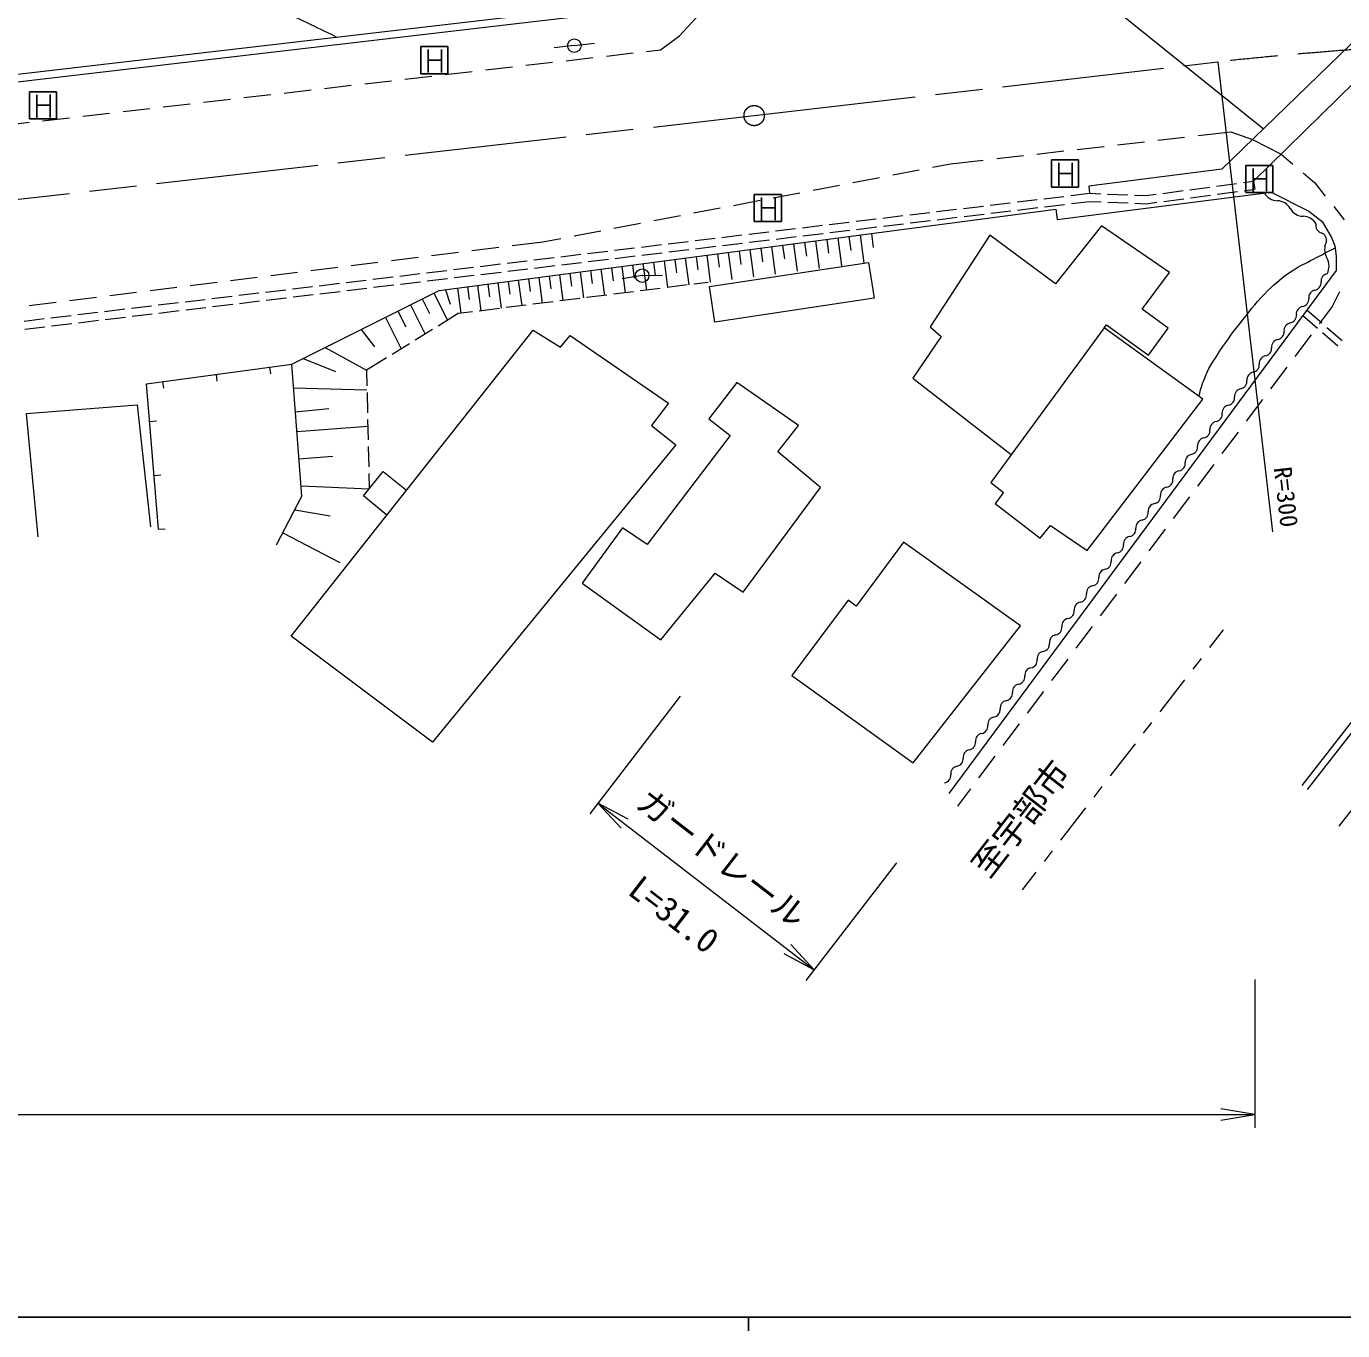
# Model space of a CAD drawing. Units: millimetres, scale not verified. Extents: x 40000 to 680000, y 20000 to 380000.
# Drawn here: x 214554 to 311964, y 204000 to 300530 of the extents above; entities that cross this region are included whole.
import ezdxf
from ezdxf.enums import TextEntityAlignment as Align

# ---------------------------------------------------------------- set-up
doc = ezdxf.new("R2010")
doc.units = ezdxf.units.MM
doc.header["$LTSCALE"] = 1000
doc.linetypes.add('CHAIN', pattern=[18.5, 12, -1.5, 3.5, -1.5])
for name, color, linetype, lineweight in [('M-BMK', 2, 'CHAIN', 13), ('M-BMK-HTXT', 7, 'Continuous', 13), ('M-STR-HTXT', 7, 'Continuous', 13), ('M-STR-STRC', 7, 'Continuous', 25), ('M-TTL-BAND', 7, 'Continuous', 25), ('M-WORK', 1, 'Continuous', 13)]:
    doc.layers.add(name, color=color, linetype=linetype, lineweight=lineweight)
doc.styles.add('ＭＳ ゴシック', font='')
doc.styles.get('ＭＳ ゴシック').set_extended_font_data('MS Gothic')

# ---------------------------------------------------------------- blocks, each defined once
blk = doc.blocks.new('open_arrow')
at = {"color": 0, "linetype": 'Continuous', "lineweight": -2}
blk.add_lwpolyline([(7.5, 1.25), (0, 0), (7.5, -1.25)], dxfattribs=at)

msp = doc.modelspace()

# ---------------------------------------------------------------- linework, layer by layer
at = {"layer": 'M-BMK'}
for p, q in [((268414, 293924), (302735, 297898)), ((169053, 282637), (268414, 293924))]:
    msp.add_line(p, q, dxfattribs=at)
msp.add_circle((268414, 293924), 750, dxfattribs=at)
msp.add_arc((334785, -385), 300000, 82.10595, 96.13286, dxfattribs=at)
at = {"layer": 'M-BMK-HTXT'}
for p, q in [((306091, 292932), (254543, 334424)), ((302129, 254548), (303145, 255861)), ((300905, 252966), (301517, 253757)), ((298458, 249802), (300294, 252175)), ((297234, 248220), (297846, 249011)), ((294786, 245057), (296622, 247429)), ((293563, 243475), (294174, 244266)), ((291115, 240311), (292951, 242684)), ((289891, 238729), (290503, 239520)), ((288263, 236625), (289279, 237938))]:
    msp.add_line(p, q, dxfattribs=at)
at = {"layer": 'M-STR-HTXT'}
for p, q in [((302735, 297898), (306760, 263130)), ((262949, 250948), (256245, 242253)), ((256855, 243045), (272847, 230715)), ((278941, 238619), (272236, 229923)), ((305457, 230000), (305457, 219000)), ((69213, 220000), (305457, 220000))]:
    msp.add_line(p, q, dxfattribs=at)
at = {"layer": 'M-STR-STRC'}
for p, q in [((245738, 299026), (243738, 299026)), ((243738, 299026), (243738, 297026)), ((244279, 297111), (244279, 298810)), ((245270, 298821), (245270, 297116)), ((245738, 297026), (245738, 299026)), ((244279, 298026), (245270, 298026)), ((243738, 297026), (245738, 297026)), ((216781, 295685), (214781, 295685)), ((214781, 295685), (214781, 293685)), ((215322, 293770), (215322, 295469)), ((216313, 295480), (216313, 293775)), ((216781, 293685), (216781, 295685)), ((215322, 294685), (216313, 294685)), ((214781, 293685), (216781, 293685)), ((292419, 290638), (290419, 290638)), ((290419, 290638), (290419, 288638)), ((290959, 288723), (290959, 290423)), ((291951, 290434), (291951, 288729)), ((292419, 288638), (292419, 290638)), ((290959, 289638), (291951, 289638)), ((306802, 290233), (304802, 290233)), ((304802, 290233), (304802, 288233)), ((305342, 288317), (305342, 290017)), ((306334, 290028), (306334, 288323)), ((306802, 288233), (306802, 290233)), ((290419, 288638), (292419, 288638)), ((305342, 289233), (306334, 289233)), ((270425, 288086), (268425, 288086)), ((268425, 288086), (268425, 286086)), ((268965, 286171), (268965, 287871)), ((269956, 287882), (269956, 286177)), ((270425, 286086), (270425, 288086)), ((304802, 288233), (306802, 288233)), ((268965, 287086), (269956, 287086)), ((268425, 286086), (270425, 286086))]:
    msp.add_line(p, q, dxfattribs=at)
at = {"layer": 'M-TTL-BAND'}
for p, q in [((40000, 205000), (579000, 205000)), ((268000, 205000), (268000, 204000))]:
    msp.add_line(p, q, dxfattribs=at)
at = {"layer": 'M-WORK'}
for p, q in [((322378, 308724), (303020, 289954)), ((305377, 289067), (323151, 306533)), ((172932, 292199), (264899, 302928)), ((173243, 291682), (264962, 302381)), ((262897, 299825), (264351, 301396)), ((255106, 299100), (253615, 298932)), ((255106, 299100), (256594, 299292)), ((261483, 298790), (262897, 299825)), ((254497, 297988), (256484, 298216)), ((257477, 298330), (259464, 298558)), ((260458, 298672), (261483, 298790)), ((245555, 296962), (247542, 297190)), ((248536, 297304), (250523, 297532)), ((251516, 297646), (253503, 297874)), ((236614, 295936), (238601, 296164)), ((239595, 296278), (241582, 296506)), ((242575, 296620), (244562, 296848)), ((230653, 295251), (232640, 295479)), ((233634, 295593), (235621, 295822)), ((221712, 294225), (223699, 294453)), ((224692, 294567), (226679, 294795)), ((227673, 294909), (229660, 295137)), ((212771, 293199), (214758, 293427)), ((215751, 293541), (217738, 293769)), ((218732, 293883), (220719, 294111)), ((298284, 292102), (300271, 292329)), ((301265, 292442), (303694, 292720)), ((303694, 292720), (305279, 292145)), ((289342, 291081), (291330, 291308)), ((292323, 291421), (294310, 291648)), ((295304, 291762), (297291, 291989)), ((305279, 292145), (307415, 291069)), ((281614, 290096), (282939, 290350)), ((282939, 290350), (285368, 290627)), ((286362, 290741), (288349, 290967)), ((307415, 291069), (308276, 290337)), ((275721, 288969), (277685, 289345)), ((278667, 289533), (280632, 289908)), ((303020, 289954), (293186, 288710)), ((309038, 289689), (309898, 288957)), ((272774, 288406), (274739, 288781)), ((293186, 288710), (293235, 288174)), ((298666, 288170), (300152, 288369)), ((300648, 288435), (302135, 288634)), ((302630, 288700), (304117, 288899)), ((304613, 288965), (305377, 289067)), ((304666, 288367), (305457, 288472)), ((305377, 289067), (305457, 288472)), ((309898, 288957), (310680, 287970)), ((266881, 287279), (268846, 287654)), ((269828, 287842), (271792, 288218)), ((285880, 287292), (287369, 287470)), ((287866, 287530), (289355, 287708)), ((289852, 287768), (291341, 287947)), ((290845, 286236), (306682, 288256)), ((291837, 288006), (293235, 288174)), ((291885, 287408), (293258, 287572)), ((293235, 288174), (294071, 288139)), ((293258, 287572), (294096, 287538)), ((294570, 288119), (296069, 288057)), ((294596, 287517), (296095, 287455)), ((296569, 288036), (297405, 288002)), ((296594, 287435), (297433, 287400)), ((297405, 288002), (298170, 288104)), ((297433, 287400), (298223, 287506)), ((298719, 287572), (300206, 287771)), ((300701, 287837), (302188, 288036)), ((302684, 288102), (304171, 288300)), ((306682, 288256), (309459, 286839)), ((245095, 280974), (290730, 287002)), ((260988, 286152), (262952, 286527)), ((263935, 286715), (265899, 287091)), ((277937, 286339), (279426, 286518)), ((279923, 286577), (281412, 286756)), ((281908, 286815), (283398, 286994)), ((281956, 286217), (283445, 286395)), ((283894, 287054), (285384, 287232)), ((283942, 286455), (285431, 286634)), ((285927, 286693), (287417, 286872)), ((287913, 286931), (289403, 287110)), ((289899, 287169), (291388, 287348)), ((290730, 287002), (290845, 286236)), ((309459, 286839), (310436, 286092)), ((311300, 287186), (312082, 286199)), ((258041, 285588), (260006, 285964)), ((269994, 285386), (271483, 285565)), ((271980, 285624), (273469, 285803)), ((273965, 285863), (275455, 286041)), ((274013, 285264), (275502, 285443)), ((275951, 286101), (277440, 286279)), ((275999, 285502), (277488, 285681)), ((277984, 285740), (279474, 285919)), ((279970, 285979), (281459, 286157)), ((294112, 285765), (290703, 281475)), ((299148, 282318), (294112, 285765)), ((310436, 286092), (311144, 284905)), ((250502, 284300), (252787, 284583)), ((252787, 284583), (254113, 284837)), ((255095, 285024), (257059, 285400)), ((262051, 284434), (263540, 284612)), ((264037, 284672), (265526, 284850)), ((266022, 284910), (267512, 285089)), ((266070, 284311), (267559, 284490)), ((268008, 285148), (269497, 285327)), ((268056, 284549), (269545, 284728)), ((270041, 284788), (271531, 284966)), ((271329, 284439), (271598, 282399)), ((272027, 285026), (273516, 285204)), ((272145, 284547), (272280, 283527)), ((272961, 284655), (273232, 282602)), ((273782, 284764), (273918, 283737)), ((274604, 284872), (274877, 282806)), ((275430, 284981), (275567, 283948)), ((276257, 285090), (276531, 283011)), ((277089, 285200), (277226, 284160)), ((285858, 285075), (281434, 278296)), ((290703, 281475), (285858, 285075)), ((311144, 284905), (311374, 284273)), ((244548, 283563), (246533, 283809)), ((247525, 283932), (249510, 284177)), ((254108, 283481), (255597, 283660)), ((256093, 283719), (257583, 283898)), ((258079, 283957), (259569, 284136)), ((258127, 283359), (259616, 283537)), ((260065, 284195), (261554, 284374)), ((260112, 283597), (261602, 283775)), ((262098, 283835), (263588, 284014)), ((264084, 284073), (265573, 284252)), ((264111, 283486), (264242, 282497)), ((264902, 283591), (265165, 281601)), ((265698, 283696), (265829, 282701)), ((266494, 283801), (266758, 281799)), ((267295, 283907), (267427, 282906)), ((268095, 284012), (268361, 281998)), ((268901, 284119), (269034, 283111)), ((269707, 284225), (269975, 282198)), ((270518, 284332), (270652, 283319)), ((311374, 284273), (311489, 283526)), ((311489, 283526), (311470, 282454)), ((235616, 282457), (237601, 282703)), ((238593, 282826), (240578, 283072)), ((241570, 283195), (243555, 283440)), ((246165, 282528), (247654, 282707)), ((248150, 282766), (249640, 282945)), ((250136, 283005), (251625, 283183)), ((250184, 282406), (251673, 282585)), ((252122, 283243), (253611, 283421)), ((252169, 282644), (253659, 282823)), ((254155, 282882), (255645, 283061)), ((256141, 283120), (257630, 283299)), ((257073, 282557), (257329, 280620)), ((257848, 282659), (257975, 281691)), ((258622, 282761), (258879, 280814)), ((259401, 282864), (259529, 281891)), ((260180, 282967), (260438, 281010)), ((260962, 283070), (261092, 282092)), ((261745, 283174), (262005, 281206)), ((262532, 283278), (262662, 282294)), ((263320, 283382), (263581, 281403)), ((265109, 281274), (276887, 283055)), ((276887, 283055), (277287, 280407)), ((226684, 281352), (228669, 281597)), ((229661, 281720), (231646, 281966)), ((232639, 282089), (234624, 282335)), ((236236, 281337), (237725, 281516)), ((238222, 281575), (239711, 281754)), ((240207, 281814), (241697, 281992)), ((242193, 282052), (243682, 282230)), ((242241, 281453), (243730, 281632)), ((244179, 282290), (245668, 282469)), ((244226, 281691), (245716, 281870)), ((246212, 281930), (247701, 282108)), ((248198, 282168), (249687, 282346)), ((249452, 281550), (249700, 279665)), ((250206, 281649), (250330, 280707)), ((250959, 281749), (251210, 279854)), ((251718, 281849), (251843, 280902)), ((252476, 281949), (252727, 280044)), ((253238, 282050), (253364, 281097)), ((254000, 282151), (254253, 280235)), ((254766, 282252), (254893, 281294)), ((255532, 282353), (255787, 280427)), ((256303, 282455), (256430, 281492)), ((260123, 282080), (258642, 281840)), ((260123, 282080), (261622, 282125)), ((265016, 281583), (263950, 281449)), ((311470, 282454), (282821, 243765)), ((297138, 279598), (299148, 282318)), ((220730, 280615), (222714, 280860)), ((223707, 280983), (225692, 281229)), ((228293, 280385), (229782, 280563)), ((230278, 280623), (231768, 280801)), ((232264, 280861), (233754, 281040)), ((234193, 275517), (245095, 280974)), ((234250, 281099), (235739, 281278)), ((234298, 280501), (235787, 280679)), ((236283, 280739), (237773, 280917)), ((238269, 280977), (239758, 281155)), ((240255, 281215), (241744, 281394)), ((244720, 280787), (245725, 278779)), ((245569, 281037), (245919, 279977)), ((246460, 281155), (246706, 279290)), ((247206, 281253), (247329, 280321)), ((247952, 281352), (248199, 279477)), ((248702, 281451), (248825, 280513)), ((257500, 280642), (256012, 280455)), ((259485, 280890), (257996, 280704)), ((261469, 281139), (259981, 280952)), ((263454, 281387), (261965, 281201)), ((265510, 278626), (265109, 281274)), ((311717, 280890), (311184, 279786)), ((214775, 279877), (216760, 280123)), ((217752, 280246), (219737, 280492)), ((220350, 279432), (221839, 279611)), ((222335, 279670), (223825, 279849)), ((224321, 279908), (225811, 280087)), ((226307, 280146), (227796, 280325)), ((226354, 279548), (227844, 279726)), ((228340, 279786), (229830, 279965)), ((230326, 280024), (231815, 280203)), ((232312, 280262), (233801, 280441)), ((242989, 279920), (244072, 277756)), ((243854, 280353), (244396, 279271)), ((249562, 279648), (248074, 279461)), ((251547, 279896), (250058, 279710)), ((253531, 280145), (252043, 279958)), ((255516, 280393), (254027, 280207)), ((277287, 280407), (265510, 278626)), ((299046, 278187), (297138, 279598)), ((311184, 279786), (310225, 278507)), ((214392, 278717), (215882, 278896)), ((216378, 278956), (217867, 279134)), ((218364, 279194), (219853, 279372)), ((218411, 278595), (219901, 278774)), ((220397, 278833), (221886, 279012)), ((222383, 279071), (223872, 279250)), ((224369, 279310), (225858, 279488)), ((241123, 278986), (242291, 276654)), ((242056, 279453), (242640, 278287)), ((246512, 279266), (245036, 278352)), ((247578, 279399), (246512, 279266)), ((308985, 279162), (310098, 278200)), ((309313, 279540), (310425, 278578)), ((214440, 278119), (215929, 278297)), ((216426, 278357), (217915, 278536)), ((234157, 255395), (252056, 278050)), ((239334, 278090), (240327, 276822)), ((244610, 278089), (243335, 277300)), ((252056, 278050), (254073, 276786)), ((254073, 276786), (254788, 277654)), ((254788, 277654), (262072, 272649)), ((281434, 278296), (282264, 277575)), ((294316, 278220), (285922, 266771)), ((294316, 278220), (294476, 278430)), ((301627, 272934), (294316, 278220)), ((294476, 278430), (297591, 276196)), ((297591, 276196), (299046, 278187)), ((309625, 277707), (308425, 276107)), ((310476, 277873), (311610, 276892)), ((310803, 278251), (311938, 277270)), ((236669, 276756), (239733, 275072)), ((242910, 277037), (241634, 276248)), ((282264, 277575), (280145, 274485)), ((308960, 244345), (334312, 276943)), ((235049, 275945), (237436, 274984)), ((241209, 275985), (239733, 275072)), ((309355, 244038), (334675, 276595)), ((228595, 274768), (228662, 274273)), ((232560, 275298), (232626, 274803)), ((234940, 265750), (234193, 275517)), ((239733, 275072), (239758, 273935)), ((307825, 275307), (306625, 273707)), ((224631, 274238), (224697, 273743)), ((234327, 273769), (239764, 273635)), ((267125, 274173), (265057, 271492)), ((271702, 270994), (267125, 274173)), ((280145, 274485), (287440, 268841)), ((239769, 273435), (239802, 271935)), ((293053, 261731), (301627, 272934)), ((306025, 272907), (304825, 271307)), ((214559, 271883), (222746, 272515)), ((215421, 262748), (214559, 271883)), ((222746, 272515), (223752, 263495)), ((234462, 272005), (236937, 272255)), ((262072, 272649), (260827, 270983)), ((223681, 271281), (224180, 271322)), ((234574, 270541), (239823, 270942)), ((239813, 271435), (239845, 269936)), ((260827, 270983), (262608, 269547)), ((265057, 271492), (266647, 270247)), ((270170, 269041), (271702, 270994)), ((266647, 270247), (260499, 262185)), ((304225, 270507), (303025, 268907)), ((239856, 269436), (239889, 267936)), ((262608, 269547), (244616, 247548)), ((273311, 266398), (270170, 269041)), ((234728, 268528), (237243, 268721)), ((302425, 268107), (301225, 266507)), ((224011, 267295), (224509, 267336)), ((239512, 265789), (240968, 267589)), ((239900, 267436), (239925, 266299)), ((240968, 267589), (242698, 266205)), ((234882, 266516), (239925, 266299)), ((267604, 258661), (273311, 266398)), ((285922, 266771), (286867, 266018)), ((286867, 266018), (286241, 265213)), ((233073, 262159), (234940, 265750)), ((241231, 264349), (239512, 265789)), ((286241, 265213), (289574, 262647)), ((300625, 265707), (299425, 264106)), ((234415, 264739), (237047, 264298)), ((224340, 263308), (224839, 263349)), ((233534, 263046), (237766, 260846)), ((258661, 263410), (255683, 259322)), ((260499, 262185), (258661, 263410)), ((289574, 262647), (290340, 263592)), ((290340, 263592), (293053, 261731)), ((298826, 263306), (297626, 261706)), ((279465, 262349), (275961, 257609)), ((288112, 256173), (279465, 262349)), ((311696, 241327), (328556, 262900)), ((297026, 260906), (295826, 259306)), ((255683, 259322), (261514, 255128)), ((261514, 255128), (265536, 260069)), ((265536, 260069), (267604, 258661)), ((295226, 258506), (294026, 256906)), ((275358, 258069), (271192, 252496)), ((275961, 257609), (275358, 258069)), ((244616, 247548), (234157, 255395)), ((280183, 246033), (288112, 256173)), ((293426, 256106), (292226, 254506)), ((291626, 253706), (290426, 252106)), ((271192, 252496), (280183, 246033)), ((289826, 251306), (288626, 249706)), ((288026, 248906), (286826, 247306)), ((286226, 246506), (285026, 244906)), ((284426, 244106), (283467, 242827))]:
    msp.add_line(p, q, dxfattribs=at)
msp.add_lwpolyline([(224340, 263308), (223450, 274080), (234193, 275517)], dxfattribs=at)
for centre in [(255106, 299100), (260123, 282080)]:
    msp.add_circle(centre, 500, dxfattribs=at)
for centre, radius, start, end in [((307150, 288726), 1108, 208.80484, 269.13795), ((307117, 286511), 1108, 28.80484, 89.13795), ((309058, 287578), 1108, 208.80484, 269.13795), ((309025, 285363), 1108, 28.80484, 89.13795), ((310542, 285773), 561, 167.208, 252.99461), ((310214, 284700), 561, 347.208, 72.99461), ((311857, 284013), 1232, 152.82404, 209.97032), ((309723, 282783), 1232, 332.82404, 29.97032), ((309809, 281553), 556, 279.99047, 6.14866), ((310915, 281672), 556, 99.99047, 186.14866), ((310002, 280457), 556, 99.99047, 186.14866), ((309088, 279242), 556, 99.99047, 186.14866), ((308895, 280338), 556, 279.99047, 6.14866), ((307982, 279123), 556, 279.99047, 6.14866), ((307069, 277908), 556, 279.99047, 6.14866), ((308175, 278027), 556, 99.99047, 186.14866), ((306155, 276693), 556, 279.99047, 6.14866), ((307262, 276812), 556, 99.99047, 186.14866), ((306348, 275597), 556, 99.99047, 186.14866), ((305435, 274381), 556, 99.99047, 186.14866), ((305242, 275477), 556, 279.99047, 6.14866), ((304329, 274262), 556, 279.99047, 6.14866), ((303415, 273047), 556, 279.99047, 6.14866), ((304522, 273166), 556, 99.99047, 186.14866), ((302502, 271832), 556, 279.99047, 6.14866), ((303608, 271951), 556, 99.99047, 186.14866), ((302695, 270736), 556, 99.99047, 186.14866), ((301782, 269521), 556, 99.99047, 186.14866), ((301588, 270617), 556, 279.99047, 6.14866), ((300868, 268306), 556, 99.99047, 186.14866), ((300675, 269402), 556, 279.99047, 6.14866), ((299762, 268187), 556, 279.99047, 6.14866), ((298848, 266972), 556, 279.99047, 6.14866), ((299955, 267091), 556, 99.99047, 186.14866), ((299041, 265876), 556, 99.99047, 186.14866), ((298128, 264660), 556, 99.99047, 186.14866), ((297935, 265756), 556, 279.99047, 6.14866), ((297215, 263445), 556, 99.99047, 186.14866), ((297022, 264541), 556, 279.99047, 6.14866), ((296108, 263326), 556, 279.99047, 6.14866), ((295195, 262111), 556, 279.99047, 6.14866), ((296301, 262230), 556, 99.99047, 186.14866), ((295388, 261015), 556, 99.99047, 186.14866), ((294475, 259800), 556, 99.99047, 186.14866), ((294282, 260896), 556, 279.99047, 6.14866), ((293561, 258585), 556, 99.99047, 186.14866), ((293368, 259681), 556, 279.99047, 6.14866), ((292455, 258466), 556, 279.99047, 6.14866), ((291542, 257251), 556, 279.99047, 6.14866), ((292648, 257370), 556, 99.99047, 186.14866), ((291735, 256155), 556, 99.99047, 186.14866), ((290821, 254939), 556, 99.99047, 186.14866), ((290628, 256035), 556, 279.99047, 6.14866), ((289908, 253724), 556, 99.99047, 186.14866), ((289715, 254820), 556, 279.99047, 6.14866), ((288802, 253605), 556, 279.99047, 6.14866), ((287888, 252390), 556, 279.99047, 6.14866), ((288995, 252509), 556, 99.99047, 186.14866), ((288081, 251294), 556, 99.99047, 186.14866), ((287168, 250079), 556, 99.99047, 186.14866), ((286975, 251175), 556, 279.99047, 6.14866), ((286255, 248864), 556, 99.99047, 186.14866), ((286062, 249960), 556, 279.99047, 6.14866), ((285148, 248745), 556, 279.99047, 6.14866), ((284235, 247530), 556, 279.99047, 6.14866), ((285341, 247649), 556, 99.99047, 186.14866), ((284428, 246434), 556, 99.99047, 186.14866), ((283515, 245218), 556, 99.99047, 186.14866), ((283321, 246314), 556, 279.99047, 6.14866), ((282408, 245099), 556, 279.99047, 6.14866)]:
    msp.add_arc(centre, radius, start, end, dxfattribs=at)
for points, knots in [([(222815, 306535), (223292, 306088), (223456, 305926), (223936, 305633), (224362, 305373), (224614, 305230), (225093, 305086), (225630, 304924), (225958, 304954), (226516, 304899), (227234, 304827), (227649, 304898), (228361, 304773), (229011, 304659), (229381, 304554), (229971, 304257), (230650, 303917), (230933, 303564), (231535, 303100), (232102, 302663), (232350, 302323), (232958, 301943), (233824, 301402), (234400, 301264), (235319, 300818), (236180, 300399), (236452, 300264), (237516, 299733)], [0, 0, 0, 0, 1, 1, 1, 2, 2, 2, 3, 3, 3, 4, 4, 4, 5, 5, 5, 6, 6, 6, 7, 7, 7, 8, 8, 8, 9, 9, 9, 9]), ([(301339, 273142), (301455, 273690), (301518, 273871), (301678, 274323), (302004, 275241), (302351, 275691), (302885, 276506), (303495, 277437), (303878, 277932), (304570, 278804), (305262, 279677), (305625, 280195), (306428, 280968), (307082, 281599), (307470, 281941), (308228, 282443), (308816, 282833), (309194, 282972), (309817, 283304), (310432, 283632), (310628, 283733), (311396, 284131)], [0, 0, 0, 0, 1, 1, 1, 2, 2, 2, 3, 3, 3, 4, 4, 4, 5, 5, 5, 6, 6, 6, 7, 7, 7, 7])]:
    msp.add_open_spline(points, degree=3, knots=knots, dxfattribs=at)

# ---------------------------------------------------------------- block references
at = {"layer": 'M-STR-HTXT', "xscale": 333, "yscale": 333}
for p, rotation in [((256855, 243045), 322.4), ((272847, 230715), 142.4), ((305457, 220000), 180)]:
    msp.add_blockref('open_arrow', p, dxfattribs=dict(at, rotation=rotation))

# ---------------------------------------------------------------- texts
at = {"layer": 'M-BMK-HTXT', "style": 'ＭＳ ゴシック'}
msp.add_text('至宇部市', height=1833, rotation=52.272, dxfattribs=at).set_placement((288125, 241899), align=Align.MIDDLE_CENTER)
at = {"layer": 'M-STR-HTXT', "style": 'ＭＳ ゴシック'}
for s, height, rotation, p in [('R=300', 1320, 276.604, (307774, 265701)), ('ガードレール', 1833, 322.368, (266048, 238978))]:
    msp.add_text(s, height=height, rotation=rotation, dxfattribs=at).set_placement(p, align=Align.MIDDLE_CENTER)
msp.add_text('L=31.0', height=1833, rotation=322.368, dxfattribs=at).set_placement((261589, 233646), align=Align.BOTTOM_CENTER)

doc.saveas('drawing.dxf')
